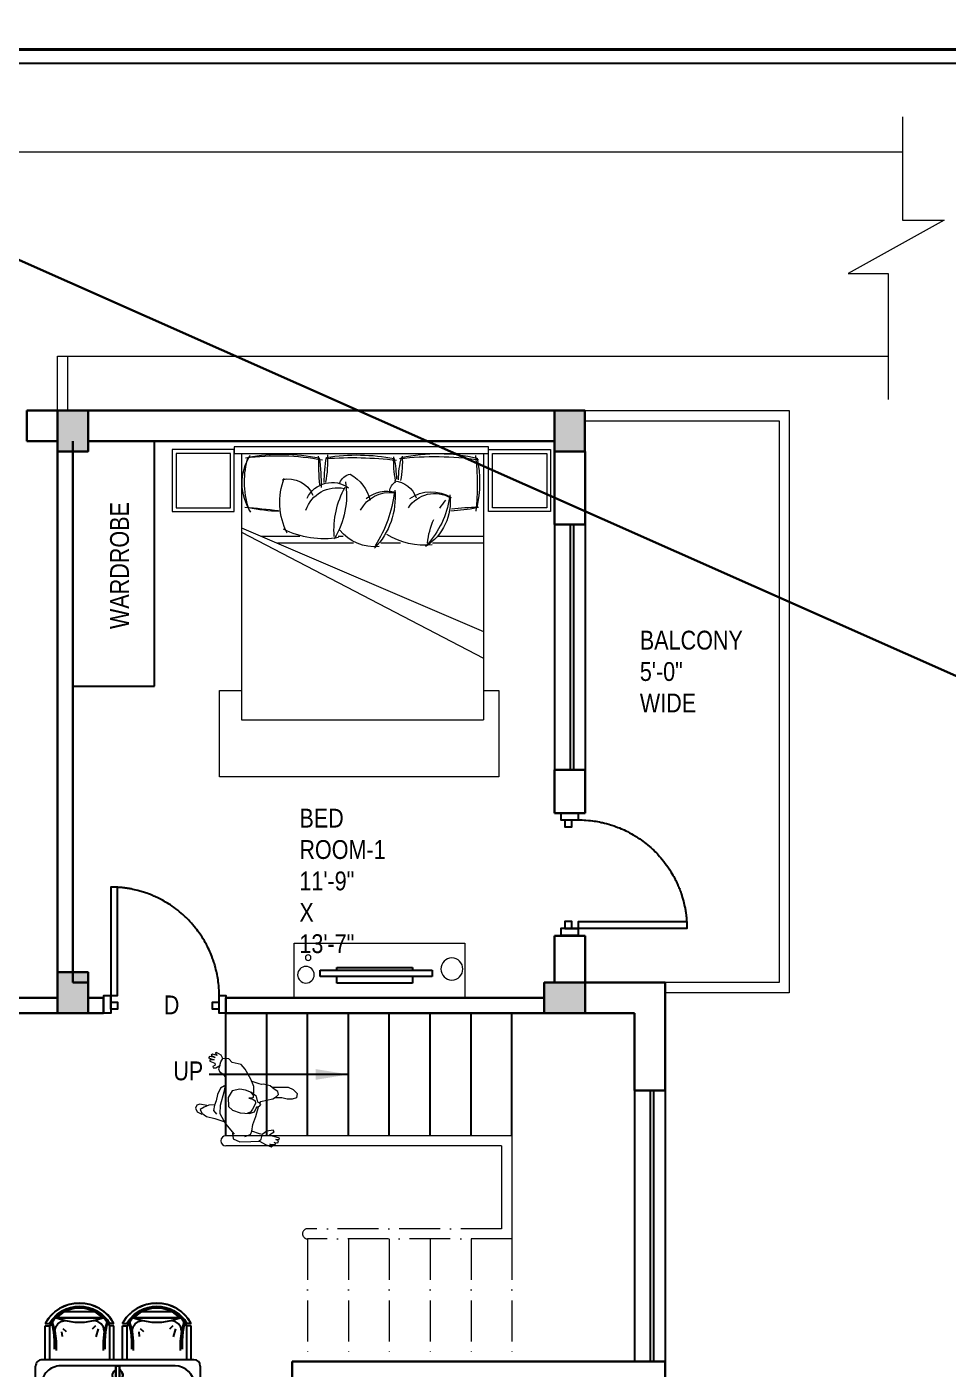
# Model space of a CAD drawing. Extents: x -454308 to 890911, y -14103 to 1343694.
# Drawn here: x 202189.7 to 202460.4, y 662425.6 to 662819.8 of the extents above; entities that cross this region are included whole.
import ezdxf

# ---------------------------------------------------------------- set-up
doc = ezdxf.new("R2010")
doc.units = 0
doc.header["$MEASUREMENT"] = 0
doc.linetypes.add('ACAD_ISO10W100', pattern=[18, 12, -3, 0, -3])
for name, color, linetype in [('A-Door', 144, 'Continuous'), ('cup', 126, 'Continuous'), ('ELE', 7, 'Continuous'), ('FURN', 250, 'Continuous'), ('PERSONA', 7, 'Continuous'), ('railing', 162, 'Continuous'), ('stair', 135, 'Continuous'), ('TITLE', 7, 'Continuous'), ('WIN', 4, 'Continuous')]:
    doc.layers.add(name, color=color, linetype=linetype)
for name, color, linetype, lineweight in [('A-FURN', 35, 'Continuous', 5), ('A-Wall', 7, 'Continuous', 30), ('AR-FUR', 11, 'Continuous', 9), ('col', 232, 'Continuous', 30), ('dim', 111, 'Continuous', 9), ('Hatch Gris Claro', 9, 'Continuous', 9), ('Muebles', 46, 'Continuous', 0), ('PERSONAS', 7, 'Continuous', 0), ('sill', 32, 'Continuous', 25), ('TXT', 42, 'Continuous', 25)]:
    doc.layers.add(name, color=color, linetype=linetype, lineweight=lineweight)
doc.styles.add('AA_03.50', font='ARIALN.TTF', dxfattribs={"height": 8})
doc.styles.get("Standard").update_dxf_attribs({"font": 'stylu.ttf', "height": 7})
doc.dimstyles.new('AA_03.50', dxfattribs={"dimtxt": 9, "dimasz": 3.25, "dimexe": 1.75, "dimexo": 3.375, "dimgap": 0.09, "dimtad": 0, "dimdec": 0, "dimzin": 3, "dimdsep": 46, "dimlunit": 4, "dimtxsty": 'AA_03.50', "dimblk": 'DOTSMALL', "dimcen": 0.09, "dimclre": 7, "dimadec": 0, "dimazin": 0, "dimtfac": 1, "dimtdec": 0, "dimtofl": 0, "dimtmove": 0, "dimatfit": 3, "dimfxl": 1, "dimtolj": 1, "dimtzin": 0, "dimlwd": -1, "dimarcsym": 0})

# ---------------------------------------------------------------- blocks, each defined once
blk = doc.blocks.new('DB')
at = {"layer": 'FURN'}
for p, q in [((-2228015, 2206412), (-2228064, 2206379)), ((-2227961, 2206435), (-2228015, 2206412)), ((-2227900, 2206446), (-2227961, 2206435)), ((-2227898, 2206419), (-2227954, 2206408)), ((-2227841, 2206446), (-2227900, 2206446)), ((-2227844, 2206419), (-2227898, 2206419)), ((-2227787, 2206408), (-2227844, 2206419)), ((-2227781, 2206435), (-2227841, 2206446)), ((-2227727, 2206412), (-2227781, 2206435)), ((-2227677, 2206379), (-2227727, 2206412)), ((-2227408, 2206412), (-2227458, 2206379)), ((-2227354, 2206435), (-2227408, 2206412)), ((-2227293, 2206446), (-2227354, 2206435)), ((-2227291, 2206419), (-2227347, 2206408)), ((-2227235, 2206446), (-2227293, 2206446)), ((-2227237, 2206419), (-2227291, 2206419)), ((-2227181, 2206408), (-2227237, 2206419)), ((-2227174, 2206435), (-2227235, 2206446)), ((-2227120, 2206412), (-2227174, 2206435)), ((-2227071, 2206379), (-2227120, 2206412)), ((-2228107, 2206336), (-2228141, 2206286)), ((-2228064, 2206379), (-2228107, 2206336)), ((-2228087, 2206318), (-2228107, 2206286)), ((-2228105, 2206268), (-2228069, 2206320)), ((-2228046, 2206358), (-2228087, 2206318)), ((-2228069, 2206320), (-2228021, 2206363)), ((-2227983, 2206309), (-2228055, 2206331)), ((-2228055, 2206331), (-2227686, 2206331)), ((-2228001, 2206388), (-2228046, 2206358)), ((-2228021, 2206363), (-2227963, 2206392)), ((-2228015, 2206302), (-2227983, 2206309)), ((-2227954, 2206408), (-2228001, 2206388)), ((-2227994, 2206376), (-2227747, 2206376)), ((-2227909, 2206298), (-2227983, 2206309)), ((-2227963, 2206392), (-2227902, 2206406)), ((-2227902, 2206406), (-2227839, 2206406)), ((-2227839, 2206406), (-2227778, 2206392)), ((-2227758, 2206309), (-2227832, 2206298)), ((-2227740, 2206388), (-2227787, 2206408)), ((-2227778, 2206392), (-2227720, 2206363)), ((-2227686, 2206331), (-2227758, 2206309)), ((-2227727, 2206302), (-2227758, 2206309)), ((-2227695, 2206358), (-2227740, 2206388)), ((-2227720, 2206363), (-2227673, 2206320)), ((-2227655, 2206318), (-2227695, 2206358)), ((-2227634, 2206336), (-2227677, 2206379)), ((-2227673, 2206320), (-2227637, 2206268)), ((-2227634, 2206286), (-2227655, 2206318)), ((-2227601, 2206286), (-2227634, 2206336)), ((-2227500, 2206336), (-2227534, 2206286)), ((-2227458, 2206379), (-2227500, 2206336)), ((-2227480, 2206318), (-2227500, 2206286)), ((-2227498, 2206268), (-2227462, 2206320)), ((-2227440, 2206358), (-2227480, 2206318)), ((-2227462, 2206320), (-2227415, 2206363)), ((-2227377, 2206309), (-2227449, 2206331)), ((-2227449, 2206331), (-2227080, 2206331)), ((-2227395, 2206388), (-2227440, 2206358)), ((-2227415, 2206363), (-2227356, 2206392)), ((-2227408, 2206302), (-2227377, 2206309)), ((-2227347, 2206408), (-2227395, 2206388)), ((-2227388, 2206376), (-2227140, 2206376)), ((-2227302, 2206298), (-2227377, 2206309)), ((-2227356, 2206392), (-2227296, 2206406)), ((-2227296, 2206406), (-2227233, 2206406)), ((-2227233, 2206406), (-2227172, 2206392)), ((-2227152, 2206309), (-2227226, 2206298)), ((-2227134, 2206388), (-2227181, 2206408)), ((-2227172, 2206392), (-2227113, 2206363)), ((-2227080, 2206331), (-2227152, 2206309)), ((-2227120, 2206302), (-2227152, 2206309)), ((-2227089, 2206358), (-2227134, 2206388)), ((-2227113, 2206363), (-2227066, 2206320)), ((-2227048, 2206318), (-2227089, 2206358)), ((-2227028, 2206336), (-2227071, 2206379)), ((-2227066, 2206320), (-2227030, 2206268)), ((-2227028, 2206286), (-2227048, 2206318)), ((-2226994, 2206286), (-2227028, 2206336)), ((-2228141, 2206286), (-2228107, 2206286)), ((-2228141, 2206002), (-2228141, 2206268)), ((-2228141, 2206268), (-2228105, 2206268)), ((-2228105, 2206268), (-2228105, 2206002)), ((-2228089, 2206289), (-2228075, 2206221)), ((-2228084, 2206298), (-2228064, 2206226)), ((-2228075, 2206221), (-2228069, 2206154)), ((-2228064, 2206226), (-2228060, 2206257)), ((-2228064, 2206226), (-2228055, 2206149)), ((-2228060, 2206257), (-2228042, 2206284)), ((-2228042, 2206284), (-2228015, 2206302)), ((-2228017, 2206244), (-2227999, 2206183)), ((-2227997, 2206268), (-2227970, 2206241)), ((-2227832, 2206298), (-2227909, 2206298)), ((-2227740, 2206248), (-2227765, 2206223)), ((-2227729, 2206221), (-2227733, 2206185)), ((-2227700, 2206284), (-2227727, 2206302)), ((-2227682, 2206257), (-2227700, 2206284)), ((-2227677, 2206226), (-2227686, 2206149)), ((-2227682, 2206257), (-2227675, 2206235)), ((-2227657, 2206298), (-2227677, 2206226)), ((-2227666, 2206221), (-2227673, 2206154)), ((-2227652, 2206289), (-2227666, 2206221)), ((-2227637, 2206002), (-2227637, 2206268)), ((-2227601, 2206268), (-2227637, 2206268)), ((-2227601, 2206286), (-2227634, 2206286)), ((-2227601, 2206002), (-2227601, 2206268)), ((-2227534, 2206286), (-2227500, 2206286)), ((-2227534, 2206002), (-2227534, 2206268)), ((-2227534, 2206268), (-2227498, 2206268)), ((-2227498, 2206268), (-2227498, 2206002)), ((-2227482, 2206289), (-2227469, 2206221)), ((-2227478, 2206298), (-2227458, 2206226)), ((-2227469, 2206221), (-2227462, 2206154)), ((-2227458, 2206226), (-2227453, 2206257)), ((-2227458, 2206226), (-2227449, 2206149)), ((-2227453, 2206257), (-2227435, 2206284)), ((-2227435, 2206284), (-2227408, 2206302)), ((-2227410, 2206244), (-2227392, 2206183)), ((-2227390, 2206268), (-2227363, 2206241)), ((-2227226, 2206298), (-2227302, 2206298)), ((-2227134, 2206248), (-2227158, 2206223)), ((-2227122, 2206221), (-2227127, 2206185)), ((-2227093, 2206284), (-2227120, 2206302)), ((-2227075, 2206257), (-2227093, 2206284)), ((-2227071, 2206226), (-2227080, 2206149)), ((-2227075, 2206257), (-2227068, 2206235)), ((-2227050, 2206298), (-2227071, 2206226)), ((-2227059, 2206221), (-2227066, 2206154)), ((-2227046, 2206289), (-2227059, 2206221)), ((-2227030, 2206002), (-2227030, 2206268)), ((-2226994, 2206268), (-2227030, 2206268)), ((-2226994, 2206286), (-2227028, 2206286)), ((-2226994, 2206002), (-2226994, 2206268)), ((-2228069, 2206154), (-2228069, 2206086)), ((-2228055, 2206149), (-2228055, 2206075)), ((-2227686, 2206149), (-2227686, 2206075)), ((-2227673, 2206154), (-2227673, 2206086)), ((-2227462, 2206154), (-2227462, 2206086)), ((-2227449, 2206149), (-2227449, 2206075)), ((-2227080, 2206149), (-2227080, 2206075)), ((-2227066, 2206154), (-2227066, 2206086)), ((-2228141, 2205006), (-2228141, 2204739)), ((-2228105, 2204739), (-2228105, 2205006)), ((-2227637, 2205006), (-2227637, 2204739)), ((-2227601, 2205006), (-2227601, 2204739)), ((-2227534, 2205006), (-2227534, 2204739)), ((-2227498, 2204739), (-2227498, 2205006)), ((-2227030, 2205006), (-2227030, 2204739)), ((-2226994, 2205006), (-2226994, 2204739)), ((-2228075, 2204787), (-2228069, 2204854)), ((-2228069, 2204854), (-2228069, 2204922)), ((-2228064, 2204782), (-2228055, 2204859)), ((-2228055, 2204859), (-2228055, 2204933)), ((-2227686, 2204859), (-2227686, 2204933)), ((-2227677, 2204782), (-2227686, 2204859)), ((-2227673, 2204854), (-2227673, 2204922)), ((-2227666, 2204787), (-2227673, 2204854)), ((-2227469, 2204787), (-2227462, 2204854)), ((-2227462, 2204854), (-2227462, 2204922)), ((-2227458, 2204782), (-2227449, 2204859)), ((-2227449, 2204859), (-2227449, 2204933)), ((-2227080, 2204859), (-2227080, 2204933)), ((-2227071, 2204782), (-2227080, 2204859)), ((-2227066, 2204854), (-2227066, 2204922)), ((-2227059, 2204787), (-2227066, 2204854)), ((-2228141, 2204739), (-2228105, 2204739)), ((-2228105, 2204739), (-2228069, 2204688)), ((-2228089, 2204719), (-2228075, 2204787)), ((-2228084, 2204710), (-2228064, 2204782)), ((-2228064, 2204782), (-2228060, 2204751)), ((-2228060, 2204751), (-2228042, 2204724)), ((-2228042, 2204724), (-2228015, 2204706)), ((-2228017, 2204764), (-2227999, 2204825)), ((-2227997, 2204739), (-2227970, 2204766)), ((-2227740, 2204760), (-2227765, 2204784)), ((-2227729, 2204787), (-2227733, 2204823)), ((-2227700, 2204724), (-2227727, 2204706)), ((-2227682, 2204751), (-2227700, 2204724)), ((-2227682, 2204751), (-2227675, 2204773)), ((-2227657, 2204710), (-2227677, 2204782)), ((-2227673, 2204688), (-2227637, 2204739)), ((-2227652, 2204719), (-2227666, 2204787)), ((-2227601, 2204739), (-2227637, 2204739)), ((-2227534, 2204739), (-2227498, 2204739)), ((-2227498, 2204739), (-2227462, 2204688)), ((-2227482, 2204719), (-2227469, 2204787)), ((-2227478, 2204710), (-2227458, 2204782)), ((-2227458, 2204782), (-2227453, 2204751)), ((-2227453, 2204751), (-2227435, 2204724)), ((-2227435, 2204724), (-2227408, 2204706)), ((-2227410, 2204764), (-2227392, 2204825)), ((-2227390, 2204739), (-2227363, 2204766)), ((-2227134, 2204760), (-2227158, 2204784)), ((-2227122, 2204787), (-2227127, 2204823)), ((-2227093, 2204724), (-2227120, 2204706)), ((-2227075, 2204751), (-2227093, 2204724)), ((-2227075, 2204751), (-2227068, 2204773)), ((-2227050, 2204710), (-2227071, 2204782)), ((-2227066, 2204688), (-2227030, 2204739)), ((-2227046, 2204719), (-2227059, 2204787)), ((-2226994, 2204739), (-2227030, 2204739)), ((-2228107, 2204672), (-2228141, 2204721)), ((-2228141, 2204721), (-2228107, 2204721)), ((-2228087, 2204690), (-2228107, 2204721)), ((-2228064, 2204629), (-2228107, 2204672)), ((-2228046, 2204649), (-2228087, 2204690)), ((-2228069, 2204688), (-2228021, 2204645)), ((-2228015, 2204595), (-2228064, 2204629)), ((-2227983, 2204699), (-2228055, 2204676)), ((-2228055, 2204676), (-2227686, 2204676)), ((-2228001, 2204620), (-2228046, 2204649)), ((-2228021, 2204645), (-2227963, 2204616)), ((-2228015, 2204706), (-2227983, 2204699)), ((-2227954, 2204600), (-2228001, 2204620)), ((-2227994, 2204631), (-2227747, 2204631)), ((-2227909, 2204710), (-2227983, 2204699)), ((-2227832, 2204710), (-2227909, 2204710)), ((-2227758, 2204699), (-2227832, 2204710)), ((-2227740, 2204620), (-2227787, 2204600)), ((-2227778, 2204616), (-2227720, 2204645)), ((-2227727, 2204706), (-2227758, 2204699)), ((-2227686, 2204676), (-2227758, 2204699)), ((-2227695, 2204649), (-2227740, 2204620)), ((-2227677, 2204629), (-2227727, 2204595)), ((-2227720, 2204645), (-2227673, 2204688)), ((-2227655, 2204690), (-2227695, 2204649)), ((-2227634, 2204672), (-2227677, 2204629)), ((-2227634, 2204721), (-2227655, 2204690)), ((-2227601, 2204721), (-2227634, 2204672)), ((-2227601, 2204721), (-2227634, 2204721)), ((-2227500, 2204672), (-2227534, 2204721)), ((-2227534, 2204721), (-2227500, 2204721)), ((-2227480, 2204690), (-2227500, 2204721)), ((-2227458, 2204629), (-2227500, 2204672)), ((-2227440, 2204649), (-2227480, 2204690)), ((-2227462, 2204688), (-2227415, 2204645)), ((-2227408, 2204595), (-2227458, 2204629)), ((-2227377, 2204699), (-2227449, 2204676)), ((-2227449, 2204676), (-2227080, 2204676)), ((-2227395, 2204620), (-2227440, 2204649)), ((-2227415, 2204645), (-2227356, 2204616)), ((-2227408, 2204706), (-2227377, 2204699)), ((-2227347, 2204600), (-2227395, 2204620)), ((-2227388, 2204631), (-2227140, 2204631)), ((-2227302, 2204710), (-2227377, 2204699)), ((-2227226, 2204710), (-2227302, 2204710)), ((-2227152, 2204699), (-2227226, 2204710)), ((-2227134, 2204620), (-2227181, 2204600)), ((-2227172, 2204616), (-2227113, 2204645)), ((-2227120, 2204706), (-2227152, 2204699)), ((-2227080, 2204676), (-2227152, 2204699)), ((-2227089, 2204649), (-2227134, 2204620)), ((-2227071, 2204629), (-2227120, 2204595)), ((-2227113, 2204645), (-2227066, 2204688)), ((-2227048, 2204690), (-2227089, 2204649)), ((-2227028, 2204672), (-2227071, 2204629)), ((-2227028, 2204721), (-2227048, 2204690)), ((-2226994, 2204721), (-2227028, 2204672)), ((-2226994, 2204721), (-2227028, 2204721)), ((-2227961, 2204573), (-2228015, 2204595)), ((-2227963, 2204616), (-2227902, 2204602)), ((-2227900, 2204562), (-2227961, 2204573)), ((-2227898, 2204589), (-2227954, 2204600)), ((-2227902, 2204602), (-2227839, 2204602)), ((-2227841, 2204562), (-2227900, 2204562)), ((-2227844, 2204589), (-2227898, 2204589)), ((-2227787, 2204600), (-2227844, 2204589)), ((-2227781, 2204573), (-2227841, 2204562)), ((-2227839, 2204602), (-2227778, 2204616)), ((-2227727, 2204595), (-2227781, 2204573)), ((-2227354, 2204573), (-2227408, 2204595)), ((-2227356, 2204616), (-2227296, 2204602)), ((-2227293, 2204562), (-2227354, 2204573)), ((-2227291, 2204589), (-2227347, 2204600)), ((-2227296, 2204602), (-2227233, 2204602)), ((-2227235, 2204562), (-2227293, 2204562)), ((-2227237, 2204589), (-2227291, 2204589)), ((-2227181, 2204600), (-2227237, 2204589)), ((-2227174, 2204573), (-2227235, 2204562)), ((-2227233, 2204602), (-2227172, 2204616)), ((-2227120, 2204595), (-2227174, 2204573))]:
    blk.add_line(p, q, dxfattribs=at)
at = {"layer": 'FURN', "ltscale": 0.005}
for p, q in [((-2228162, 2206002), (-2226969, 2206002)), ((-2228014, 2205954), (-2227115, 2205954)), ((-2227578, 2205523), (-2227578, 2205954)), ((-2227578, 2205523), (-2227578, 2205954)), ((-2227578, 2205954), (-2227578, 2205523)), ((-2227115, 2205954), (-2227564, 2205954)), ((-2227549, 2205523), (-2227549, 2205954)), ((-2227549, 2205523), (-2227549, 2205954)), ((-2226919, 2205952), (-2226919, 2205056)), ((-2228164, 2205804), (-2228164, 2205204)), ((-2227658, 2205611), (-2227578, 2205806)), ((-2227468, 2205611), (-2227549, 2205807)), ((-2226965, 2205204), (-2226965, 2205804)), ((-2227897, 2205519), (-2227658, 2205611)), ((-2227658, 2205611), (-2227580, 2205521)), ((-2227580, 2205521), (-2227658, 2205611)), ((-2227468, 2205611), (-2227546, 2205521)), ((-2227546, 2205521), (-2227468, 2205611)), ((-2227468, 2205611), (-2227230, 2205519)), ((-2227582, 2205519), (-2228164, 2205519)), ((-2228164, 2205519), (-2227582, 2205519)), ((-2227582, 2205489), (-2228164, 2205489)), ((-2227582, 2205489), (-2228164, 2205489)), ((-2227658, 2205397), (-2227898, 2205489)), ((-2227658, 2205397), (-2227580, 2205487)), ((-2227580, 2205487), (-2227658, 2205397)), ((-2227578, 2205485), (-2227578, 2205054)), ((-2227578, 2205054), (-2227578, 2205485)), ((-2227578, 2205485), (-2227578, 2205054)), ((-2227549, 2205485), (-2227549, 2205054)), ((-2227549, 2205485), (-2227549, 2205054)), ((-2227549, 2205054), (-2227549, 2205485)), ((-2227468, 2205397), (-2227546, 2205487)), ((-2227468, 2205397), (-2227546, 2205487)), ((-2227545, 2205519), (-2226965, 2205519)), ((-2227545, 2205519), (-2226965, 2205519)), ((-2227545, 2205489), (-2226965, 2205489)), ((-2227545, 2205489), (-2226965, 2205489)), ((-2227468, 2205397), (-2227230, 2205489)), ((-2227658, 2205397), (-2227578, 2205201)), ((-2227468, 2205397), (-2227549, 2205201)), ((-2228014, 2205054), (-2227115, 2205054)), ((-2227549, 2205054), (-2227578, 2205054)), ((-2228162, 2205006), (-2226969, 2205006))]:
    blk.add_line(p, q, dxfattribs=at)
at = {"layer": 'FURN', "lineweight": 25}
blk.add_line((-2228212, 2205056), (-2228212, 2205952), dxfattribs=at)
at = {"layer": 'FURN'}
for points in [[(-2227747, 2206376), (-2227686, 2206331), (-2228055, 2206331), (-2227994, 2206376)], [(-2227140, 2206376), (-2227080, 2206331), (-2227449, 2206331), (-2227388, 2206376)], [(-2227747, 2204631), (-2227686, 2204676), (-2228055, 2204676), (-2227994, 2204631)], [(-2227140, 2204631), (-2227080, 2204676), (-2227449, 2204676), (-2227388, 2204631)]]:
    blk.add_lwpolyline(points, close=True, dxfattribs=at)
at = {"layer": 'FURN', "ltscale": 0.005}
for points in [[(-2227578, 2205807), (-2227583, 2205818), (-2227587, 2205828), (-2227590, 2205835), (-2227593, 2205842), (-2227595, 2205847), (-2227597, 2205852), (-2227599, 2205856), (-2227600, 2205860), (-2227601, 2205863), (-2227602, 2205867), (-2227602, 2205870), (-2227603, 2205874), (-2227603, 2205877), (-2227603, 2205880), (-2227603, 2205884), (-2227603, 2205887), (-2227602, 2205890), (-2227601, 2205893), (-2227600, 2205897), (-2227598, 2205901), (-2227595, 2205906), (-2227590, 2205912), (-2227585, 2205919), (-2227578, 2205926)], [(-2227578, 2205926), (-2227583, 2205921), (-2227585, 2205919), (-2227589, 2205914), (-2227593, 2205909), (-2227596, 2205904), (-2227599, 2205899), (-2227601, 2205895), (-2227603, 2205889), (-2227603, 2205887), (-2227603, 2205884), (-2227603, 2205880), (-2227603, 2205877), (-2227602, 2205870), (-2227602, 2205867), (-2227601, 2205865), (-2227600, 2205860), (-2227599, 2205856), (-2227593, 2205842), (-2227590, 2205835), (-2227578, 2205807)], [(-2227549, 2205807), (-2227544, 2205818), (-2227540, 2205828), (-2227536, 2205835), (-2227534, 2205842), (-2227532, 2205847), (-2227530, 2205852), (-2227528, 2205856), (-2227527, 2205860), (-2227526, 2205863), (-2227525, 2205867), (-2227524, 2205870), (-2227524, 2205874), (-2227524, 2205877), (-2227524, 2205880), (-2227524, 2205884), (-2227524, 2205887), (-2227524, 2205890), (-2227525, 2205893), (-2227527, 2205897), (-2227529, 2205901), (-2227532, 2205906), (-2227536, 2205912), (-2227542, 2205919), (-2227549, 2205926)], [(-2227549, 2205807), (-2227529, 2205854), (-2227525, 2205869), (-2227524, 2205872), (-2227524, 2205884), (-2227524, 2205887), (-2227524, 2205890), (-2227525, 2205892), (-2227527, 2205897), (-2227530, 2205903), (-2227532, 2205906), (-2227534, 2205909), (-2227539, 2205915), (-2227543, 2205920), (-2227549, 2205926)], [(-2227578, 2205806), (-2227658, 2205611), (-2227897, 2205519), (-2227911, 2205521), (-2227916, 2205522), (-2227920, 2205523), (-2227926, 2205524), (-2227929, 2205524), (-2227935, 2205526), (-2227939, 2205526), (-2227942, 2205527), (-2227951, 2205529), (-2227953, 2205529), (-2227958, 2205530), (-2227962, 2205531), (-2227970, 2205532), (-2227972, 2205532), (-2227975, 2205532), (-2227984, 2205532), (-2227988, 2205532), (-2227995, 2205531), (-2228001, 2205530), (-2228008, 2205528), (-2228012, 2205527), (-2228022, 2205522), (-2228026, 2205520), (-2228028, 2205519)], [(-2227897, 2205519), (-2227658, 2205611), (-2227578, 2205807)], [(-2227230, 2205519), (-2227468, 2205611), (-2227549, 2205807)], [(-2228028, 2205489), (-2228164, 2205489), (-2228164, 2205519), (-2228028, 2205519)], [(-2227578, 2205201), (-2227658, 2205397), (-2227897, 2205489), (-2227911, 2205487), (-2227916, 2205486), (-2227920, 2205485), (-2227926, 2205484), (-2227929, 2205484), (-2227935, 2205482), (-2227939, 2205481), (-2227942, 2205481), (-2227951, 2205479), (-2227953, 2205478), (-2227958, 2205478), (-2227962, 2205477), (-2227970, 2205476), (-2227972, 2205476), (-2227975, 2205476), (-2227984, 2205476), (-2227988, 2205476), (-2227995, 2205477), (-2228001, 2205478), (-2228008, 2205480), (-2228012, 2205481), (-2228022, 2205486), (-2228026, 2205487), (-2228028, 2205489)], [(-2227897, 2205489), (-2227658, 2205397), (-2227578, 2205201)], [(-2227230, 2205489), (-2227468, 2205397), (-2227549, 2205201)], [(-2227549, 2205054), (-2227549, 2205485)], [(-2227230, 2205519), (-2227216, 2205521), (-2227205, 2205523), (-2227196, 2205525), (-2227188, 2205526), (-2227182, 2205528), (-2227176, 2205529), (-2227171, 2205530), (-2227166, 2205531), (-2227162, 2205531), (-2227157, 2205532), (-2227152, 2205532), (-2227146, 2205532), (-2227140, 2205532), (-2227134, 2205532), (-2227126, 2205531), (-2227118, 2205531), (-2227110, 2205530), (-2227100, 2205529), (-2227091, 2205528), (-2227082, 2205527), (-2227073, 2205525), (-2227065, 2205523), (-2227058, 2205521), (-2227053, 2205519)], [(-2227055, 2205520), (-2227071, 2205527), (-2227124, 2205530), (-2227138, 2205532), (-2227148, 2205532), (-2227159, 2205532), (-2227169, 2205530), (-2227176, 2205529), (-2227192, 2205526), (-2227211, 2205522), (-2227230, 2205519)], [(-2227230, 2205489), (-2227216, 2205487), (-2227205, 2205485), (-2227196, 2205483), (-2227188, 2205481), (-2227182, 2205480), (-2227176, 2205479), (-2227171, 2205478), (-2227166, 2205477), (-2227162, 2205477), (-2227157, 2205476), (-2227152, 2205476), (-2227146, 2205476), (-2227140, 2205476), (-2227134, 2205476), (-2227126, 2205476), (-2227118, 2205477), (-2227110, 2205478), (-2227100, 2205479), (-2227091, 2205480), (-2227082, 2205481), (-2227073, 2205483), (-2227065, 2205485), (-2227058, 2205487), (-2227053, 2205489)], [(-2227230, 2205489), (-2227205, 2205485), (-2227188, 2205481), (-2227176, 2205479), (-2227166, 2205477), (-2227155, 2205476), (-2227143, 2205476), (-2227073, 2205480), (-2227073, 2205480), (-2227063, 2205484), (-2227059, 2205486), (-2227053, 2205489)], [(-2227578, 2205201), (-2227583, 2205190), (-2227587, 2205180), (-2227590, 2205172), (-2227593, 2205166), (-2227595, 2205160), (-2227597, 2205156), (-2227599, 2205152), (-2227600, 2205148), (-2227601, 2205145), (-2227602, 2205141), (-2227602, 2205138), (-2227603, 2205134), (-2227603, 2205131), (-2227603, 2205127), (-2227603, 2205124), (-2227603, 2205121), (-2227602, 2205118), (-2227601, 2205114), (-2227600, 2205111), (-2227598, 2205107), (-2227595, 2205102), (-2227590, 2205096), (-2227585, 2205089), (-2227578, 2205081)], [(-2227578, 2205201), (-2227592, 2205169), (-2227593, 2205166), (-2227595, 2205160), (-2227597, 2205156), (-2227599, 2205152), (-2227601, 2205143), (-2227602, 2205138), (-2227603, 2205132), (-2227603, 2205127), (-2227603, 2205123), (-2227602, 2205116), (-2227600, 2205111), (-2227598, 2205107), (-2227595, 2205102), (-2227588, 2205093), (-2227582, 2205085), (-2227578, 2205081)], [(-2227578, 2205081), (-2227583, 2205087), (-2227585, 2205089), (-2227589, 2205094), (-2227593, 2205099), (-2227596, 2205104), (-2227599, 2205109), (-2227601, 2205113), (-2227603, 2205119), (-2227603, 2205121), (-2227603, 2205124), (-2227603, 2205127), (-2227603, 2205131), (-2227602, 2205138), (-2227602, 2205141), (-2227601, 2205143), (-2227600, 2205148), (-2227599, 2205152), (-2227593, 2205166), (-2227590, 2205172), (-2227578, 2205201)], [(-2227549, 2205201), (-2227544, 2205190), (-2227540, 2205180), (-2227536, 2205172), (-2227534, 2205166), (-2227532, 2205160), (-2227530, 2205156), (-2227528, 2205152), (-2227527, 2205148), (-2227526, 2205145), (-2227525, 2205141), (-2227524, 2205138), (-2227524, 2205134), (-2227524, 2205131), (-2227524, 2205127), (-2227524, 2205124), (-2227524, 2205121), (-2227524, 2205118), (-2227525, 2205114), (-2227527, 2205111), (-2227529, 2205107), (-2227532, 2205102), (-2227536, 2205096), (-2227542, 2205089), (-2227549, 2205081)], [(-2227549, 2205201), (-2227528, 2205152), (-2227525, 2205139), (-2227525, 2205139), (-2227524, 2205136), (-2227524, 2205132), (-2227524, 2205129), (-2227524, 2205124), (-2227524, 2205118), (-2227525, 2205116), (-2227528, 2205109), (-2227531, 2205104), (-2227534, 2205099), (-2227539, 2205093), (-2227542, 2205089), (-2227549, 2205081)], [(-2227549, 2205201), (-2227529, 2205154), (-2227525, 2205139), (-2227524, 2205136), (-2227524, 2205124), (-2227524, 2205121), (-2227524, 2205118), (-2227525, 2205116), (-2227527, 2205111), (-2227530, 2205104), (-2227532, 2205102), (-2227534, 2205099), (-2227539, 2205093), (-2227543, 2205088), (-2227549, 2205081)]]:
    blk.add_lwpolyline(points, dxfattribs=at)
at = {"layer": 'FURN'}
for centre, radius, start, end in [((-2227871, 2206139), 308, 28.713, 151.287), ((-2227871, 2206143), 277, 31.3363, 148.6637), ((-2227264, 2206139), 308, 28.713, 151.287), ((-2227264, 2206143), 277, 31.3363, 148.6637), ((-2227871, 2204869), 308, 208.713, 331.287), ((-2227871, 2204865), 277, 211.3363, 328.6637), ((-2227264, 2204869), 308, 208.713, 331.287), ((-2227264, 2204865), 277, 211.3363, 328.6637)]:
    blk.add_arc(centre, radius, start, end, dxfattribs=at)
at = {"layer": 'FURN', "lineweight": 25}
for centre, start, end in [((-2228162, 2205952), 90, 180), ((-2228162, 2205056), 180, 270)]:
    blk.add_arc(centre, 50, start, end, dxfattribs=at)
at = {"layer": 'FURN', "ltscale": 0.005}
for centre, radius, start, end in [((-2226969, 2205952), 50, 0, 90), ((-2228014, 2205804), 150, 90, 180), ((-2227115, 2205804), 150, 0, 90), ((-2228014, 2205204), 150, 180, 270), ((-2227115, 2205204), 150, 270, 0), ((-2226969, 2205056), 50, 270, 0)]:
    blk.add_arc(centre, radius, start, end, dxfattribs=at)
blk = doc.blocks.new('colummn')
at = {"layer": 'Hatch Gris Claro'}
blk.add_hatch(color=256, dxfattribs=at).paths.add_polyline_path([(154558.64, 675547.17), (154567.64, 675547.17), (154567.64, 675559.17), (154558.64, 675559.17)])
at = {"layer": 'col'}
blk.add_lwpolyline([(154558.64, 675547.17), (154567.64, 675547.17), (154567.64, 675559.17), (154558.64, 675559.17), (154558.64, 675547.17)], dxfattribs=at)
blk = doc.blocks.new('cdsaf')
at = {"color": 5}
for p, q in [((1185429.42, 734143.15, 20311.96), (1185429.42, 734106.36, 20311.96)), ((1185431.44, 734143.15, 20311.96), (1185429.42, 734143.15, 20311.96)), ((1185431.44, 734106.36, 20311.96), (1185431.44, 734143.15, 20311.96)), ((1185427.16, 734136.71, 20311.96), (1185427.16, 734111.82, 20311.96)), ((1185429.42, 734136.71, 20311.96), (1185427.16, 734136.71, 20311.96)), ((1185432.29, 734136.71, 20311.96), (1185431.44, 734136.71, 20311.96)), ((1185432.29, 734111.82, 20311.96), (1185432.29, 734136.71, 20311.96)), ((1185427.16, 734111.82, 20311.96), (1185429.42, 734111.82, 20311.96)), ((1185431.44, 734111.82, 20311.96), (1185432.29, 734111.82, 20311.96)), ((1185429.42, 734106.36, 20311.96), (1185431.44, 734106.36, 20311.96))]:
    blk.add_line(p, q, dxfattribs=at)
blk = doc.blocks.new('WEWEEQ')
at = {"layer": 'Muebles'}
blk.add_lwpolyline([(1107845.51, 737873.28), (1107829.48, 737873.28), (1107829.48, 737823.12), (1107845.51, 737823.12)], close=True, dxfattribs=at)
for centre, radius in [((1107838.73, 737869.84), 2.43), ((1107833.71, 737869.19), 0.81), ((1107837.04, 737826.97), 3.24)]:
    blk.add_circle(centre, radius, dxfattribs=at)
at = {"color": 6, "linetype": 'ByBlock', "lineweight": 5, "xscale": 0.8945132207591084, "yscale": 0.8945132207591084, "zscale": 0.8945132207591084, "rotation": 180}
blk.add_blockref('cdsaf', (2168221.49, 1394533.53, 55552.59), dxfattribs=at)
blk = doc.blocks.new('H-1')
at = {"layer": 'PERSONAS'}
for p, q in [((-0.624, 0.1393), (-0.6288, 0.1295)), ((-0.6288, 0.1295), (-0.5899, 0.1231)), ((-0.5851, 0.1409), (-0.624, 0.1393)), ((-0.5899, 0.1231), (-0.6175, 0.1198)), ((-0.6175, 0.1198), (-0.6175, 0.1101)), ((-0.6175, 0.1101), (-0.5802, 0.102)), ((-0.6078, 0.1587), (-0.6143, 0.1506)), ((-0.6143, 0.1506), (-0.5851, 0.1409)), ((-0.5737, 0.1555), (-0.6078, 0.1587)), ((-0.5835, 0.1749), (-0.5899, 0.1684)), ((-0.5899, 0.1684), (-0.5737, 0.1555)), ((-0.577, 0.0907), (-0.5899, 0.0793)), ((-0.5478, 0.1636), (-0.5835, 0.1749)), ((-0.5802, 0.102), (-0.577, 0.0907)), ((-0.5689, 0.0729), (-0.5462, 0.0923)), ((-0.5462, 0.0923), (-0.551, 0.0696)), ((-0.5332, 0.1441), (-0.5478, 0.1636)), ((-0.5446, 0.0923), (-0.5429, 0.1182)), ((-0.5429, 0.1182), (-0.5332, 0.1425)), ((-0.4927, 0.1474), (-0.5332, 0.1441)), ((-0.4668, 0.1279), (-0.4927, 0.1474)), ((-0.4052, 0.1247), (-0.4668, 0.1279)), ((-0.3728, 0.0988), (-0.4052, 0.1247)), ((-0.3241, 0.0389), (-0.3728, 0.0988)), ((-0.5899, 0.0793), (-0.5867, 0.0696)), ((-0.5867, 0.0696), (-0.5689, 0.0729)), ((-0.551, 0.0696), (-0.5397, 0.0534)), ((-0.5397, 0.0534), (-0.5138, 0.0389)), ((-0.5138, 0.0389), (-0.4943, 0.0211)), ((-0.4943, 0.0211), (-0.4862, -0.0211)), ((-0.295, -0.0049), (-0.3241, 0.0389)), ((-0.2626, 0.0194), (-0.3128, 0.0259)), ((-0.248, 0.0178), (-0.2626, 0.0194)), ((-0.2334, 0.0227), (-0.248, 0.0178)), ((-0.188, 0.0194), (-0.2334, 0.0227)), ((-0.1572, 0.0016), (-0.188, 0.0194)), ((-0.1718, 0.013), (-0.0681, 0.0308)), ((-0.1297, -0.0097), (-0.1572, 0.0016)), ((-0.0681, 0.0308), (-0.0308, 0.0227)), ((-0.0308, 0.0227), (0, 0)), ((0, 0), (0, -0.0291)), ((-0.5138, -0.0567), (-0.5267, -0.1004)), ((-0.4895, -0.0356), (-0.5138, -0.0567)), ((-0.4862, -0.0777), (-0.4943, -0.1717)), ((-0.4862, -0.0211), (-0.4862, -0.0777)), ((-0.4339, -0.0606), (-0.4512, -0.1086)), ((-0.3857, -0.0389), (-0.4339, -0.0606)), ((-0.3468, -0.0389), (-0.3857, -0.0389)), ((-0.3047, -0.047), (-0.3468, -0.0389)), ((-0.295, -0.0858), (-0.3138, -0.0874)), ((-0.3138, -0.0874), (-0.2869, -0.0907)), ((-0.3088, -0.0485), (-0.2885, -0.0632)), ((-0.2664, -0.0675), (-0.3047, -0.047)), ((-0.2869, -0.0486), (-0.295, -0.0049)), ((-0.2869, -0.0777), (-0.295, -0.0858)), ((-0.2885, -0.0632), (-0.2869, -0.0777)), ((-0.2512, -0.1032), (-0.2664, -0.0675)), ((-0.2318, -0.0972), (-0.1961, -0.081)), ((-0.1961, -0.081), (-0.1556, -0.0632)), ((-0.1556, -0.0632), (-0.1345, -0.0437)), ((-0.0956, -0.047), (-0.1378, -0.0534)), ((-0.1345, -0.0437), (-0.1216, -0.0291)), ((-0.1216, -0.0291), (-0.1297, -0.0097)), ((-0.06, -0.0486), (-0.0956, -0.047)), ((-0.0276, -0.0437), (-0.06, -0.0486)), ((0, -0.0291), (-0.0276, -0.0437)), ((-0.5332, -0.1733), (-0.5705, -0.183)), ((-0.5284, -0.1441), (-0.5332, -0.1765)), ((-0.5332, -0.1765), (-0.5332, -0.2121)), ((-0.5267, -0.1004), (-0.5284, -0.1441)), ((-0.4943, -0.1717), (-0.4878, -0.2235)), ((-0.4512, -0.1086), (-0.4397, -0.1673)), ((-0.4397, -0.1673), (-0.4089, -0.1883)), ((-0.2869, -0.1797), (-0.3047, -0.1895)), ((-0.2917, -0.1895), (-0.2604, -0.1727)), ((-0.2869, -0.0907), (-0.269, -0.0988)), ((-0.2771, -0.1571), (-0.2869, -0.1797)), ((-0.269, -0.1312), (-0.2771, -0.1571)), ((-0.269, -0.0988), (-0.2642, -0.1134)), ((-0.2642, -0.1134), (-0.269, -0.1312)), ((-0.2604, -0.1727), (-0.254, -0.1452)), ((-0.254, -0.1452), (-0.2502, -0.135)), ((-0.2361, -0.108), (-0.2512, -0.1032)), ((-0.2502, -0.135), (-0.2339, -0.1274)), ((-0.2464, -0.2008), (-0.2406, -0.1351)), ((-0.2279, -0.1166), (-0.2361, -0.108)), ((-0.2339, -0.1274), (-0.2279, -0.1166)), ((-0.2335, -0.1035), (-0.2318, -0.0972)), ((-0.6499, -0.1959), (-0.6548, -0.2186)), ((-0.6548, -0.2186), (-0.6402, -0.2397)), ((-0.6305, -0.1862), (-0.6499, -0.1959)), ((-0.6402, -0.2397), (-0.6062, -0.2494)), ((-0.5835, -0.1878), (-0.6305, -0.1862)), ((-0.5997, -0.2008), (-0.6224, -0.2202)), ((-0.6224, -0.2202), (-0.6078, -0.2445)), ((-0.6078, -0.2445), (-0.5721, -0.2591)), ((-0.5705, -0.183), (-0.5997, -0.2008)), ((-0.5721, -0.2591), (-0.5154, -0.2623)), ((-0.5332, -0.2121), (-0.5089, -0.2316)), ((-0.5154, -0.2623), (-0.4522, -0.2721)), ((-0.4878, -0.2235), (-0.4392, -0.285)), ((-0.4089, -0.1883), (-0.3533, -0.1959)), ((-0.3533, -0.1959), (-0.2917, -0.1895)), ((-0.2561, -0.2575), (-0.2464, -0.2008)), ((-0.2561, -0.3028), (-0.2561, -0.2575)), ((-0.1151, -0.2704), (-0.1556, -0.285)), ((-0.107, -0.2818), (-0.1151, -0.2704)), ((-0.4392, -0.285), (-0.3679, -0.3433)), ((-0.3809, -0.3401), (-0.3695, -0.3757)), ((-0.3679, -0.3433), (-0.3809, -0.3401)), ((-0.2626, -0.3287), (-0.2966, -0.3498)), ((-0.2561, -0.3012), (-0.2626, -0.3287)), ((-0.201, -0.3109), (-0.2561, -0.3028)), ((-0.2496, -0.3724), (-0.1929, -0.3595)), ((-0.1831, -0.3125), (-0.201, -0.3109)), ((-0.1977, -0.3611), (-0.1848, -0.3449)), ((-0.1929, -0.3595), (-0.1491, -0.3757)), ((-0.1848, -0.3449), (-0.1831, -0.3174)), ((-0.1556, -0.285), (-0.1831, -0.3125)), ((-0.1361, -0.3077), (-0.1264, -0.298)), ((-0.0648, -0.3158), (-0.1361, -0.3077)), ((-0.1264, -0.298), (-0.107, -0.2818)), ((-0.094, -0.3514), (-0.0697, -0.3482)), ((-0.0827, -0.353), (-0.094, -0.3514)), ((-0.0875, -0.3303), (-0.0648, -0.3255)), ((-0.0665, -0.3352), (-0.0875, -0.3303)), ((-0.0859, -0.3644), (-0.0827, -0.353)), ((-0.0697, -0.3482), (-0.0665, -0.3352)), ((-0.0648, -0.3255), (-0.0648, -0.3158)), ((-0.3695, -0.3757), (-0.3225, -0.3886)), ((-0.3225, -0.3886), (-0.2496, -0.3724)), ((-0.1491, -0.3757), (-0.1086, -0.3838)), ((-0.1199, -0.3676), (-0.0859, -0.3644)), ((-0.0989, -0.3724), (-0.1199, -0.3676)), ((-0.1086, -0.3838), (-0.0989, -0.3724))]:
    blk.add_line(p, q, dxfattribs=at)
blk = doc.blocks.new('bed 111111')
at = {"layer": 'AR-FUR'}
for p, q in [((-0.8649, 1.3945), (-0.8649, -0.4997)), ((-0.8172, 1.3945), (-0.8649, 1.3945)), ((-0.8172, -0.4997), (-0.8172, 1.3945)), ((-0.2634, -0.4435), (0.5086, 1.3565)), ((-0.151, 0.5919), (-0.151, 0.7393)), ((-0.2018, 0.2738), (-0.2018, 0.3108)), ((-0.8649, -0.4997), (-0.8172, -0.4997))]:
    blk.add_line(p, q, dxfattribs=at)
at = {"layer": 'AR-FUR', "color": 251}
for p, q in [((-0.8172, 1.3565), (1.1658, 1.3565)), ((-0.231, -0.4435), (0.7065, 1.3565)), ((-0.2018, 1.016), (-0.2018, 1.3565)), ((-0.151, 0.9769), (-0.151, 1.3565)), ((1.1658, -0.4435), (1.1658, 1.3565)), ((-0.151, -0.177), (-0.151, 0.3896)), ((-0.2018, -0.2973), (-0.2018, -0.0096)), ((-0.8172, -0.4435), (1.1658, -0.4435))]:
    blk.add_line(p, q, dxfattribs=at)
at = {"layer": 'AR-FUR'}
for points in [[(-0.3849, 1.8545), (-0.3849, 1.3945), (-0.8449, 1.3945), (-0.8449, 1.8545)], [(-0.4126, 1.8268), (-0.4126, 1.4222), (-0.8172, 1.4222), (-0.8172, 1.8268)], [(-0.3849, -0.9597), (-0.3849, -0.4997), (-0.8449, -0.4997), (-0.8449, -0.9597)], [(-0.4126, -0.9319), (-0.4126, -0.5274), (-0.8172, -0.5274), (-0.8172, -0.9319)]]:
    blk.add_lwpolyline(points, close=True, dxfattribs=at)
at = {"layer": 'AR-FUR', "extrusion": (0, 0, -1)}
for centre, major_axis, start_param, end_param in [((0.4135, 1.0155), (0.8693, -0.8693), 2.135358, 2.596989), ((-0.6029, 0.4547), (-0.6168, -0.6168), 2.151233, 2.577546), ((-1.9428, 1.0262), (1.1008, -1.1008), 5.317309, 5.441753), ((-0.2479, 0.9685), (0.2006, -0.2006), 1.751453, 2.903235), ((-0.4597, 0.7123), (0.2807, -0.2807), 3.804818, 4.933588), ((-0.6654, 0.9181), (-0.3757, -0.3757), 3.823105, 4.483365), ((-0.4265, 0.678), (0.132, -0.132), 2.441833, 3.593049), ((-0.7629, 1.4252), (0.5216, -0.5216), 0.585091, 0.82334), ((-0.5998, 1.4582), (-0.5204, -0.5204), -0.757256, -0.529592), ((-0.5939, -0.2888), (-0.7054, -0.7054), 2.16954, 2.32419), ((-0.5288, 0.748), (0.0636, -0.0636), 0.857002, 1.830616), ((-0.2789, 0.642), (-0.1822, -0.1822), 0.120756, 1.023991), ((-0.4885, 0.16), (0.3807, -0.3807), 3.825535, 4.703193), ((0.6668, 0.4149), (-1.0409, -1.0409), 0.630608, 0.974387), ((-0.3841, 0.2013), (-0.2284, -0.2284), 1.31402, 2.087383), ((-0.457, 0.546), (-0.2361, -0.2361), 3.827833, 4.821859), ((-0.5579, 0.3869), (-0.076, -0.076), -0.407023, 0.572892), ((-0.3929, 0.2303), (0.1472, -0.1472), 1.241939, 2.981597), ((-0.5067, -0.2882), (0.4419, -0.4419), 3.766461, 4.474078), ((-0.8424, 0.1671), (-0.4675, -0.4675), 3.758339, 4.39729), ((0.6231, -0.1482), (1.0143, -1.0143), 2.182404, 2.554333), ((-0.5994, 1.2063), (-0.7323, -0.7323), -0.784247, -0.602664), ((-0.5854, -1.358), (1.0644, -1.0644), 3.795161, 3.941764), ((-0.4353, -0.0938), (-0.1358, -0.1358), 0.534678, 1.98218), ((-0.4521, 0.3531), (-0.3626, -0.3626), -1.247956, -0.42416), ((-1.8536, -0.1133), (-1.0388, -1.0388), 3.961011, 4.118365), ((-0.6065, 0.2399), (0.4681, -0.4681), 0.486234, 1.065936)]:
    blk.add_ellipse(centre, major_axis=major_axis, ratio=1, start_param=start_param, end_param=end_param, dxfattribs=at)
at = {"layer": 'AR-FUR', "color": 251, "extrusion": (0, 0, -1)}
for centre, major_axis, start_param, end_param in [((-0.5854, -0.6035), (1.3528, -1.3528), 3.814055, 4.030079), ((1.5625, 0.993), (-1.6658, -1.6658), 0.673847, 0.924545), ((1.5526, 1.3309), (-1.3927, -1.3927), 0.677, 0.778682), ((-0.2845, 0.9931), (-0.1657, -0.1657), -0.207552, 1.319983), ((-0.5866, 0.4458), (0.4702, -0.4702), 4.076, 4.671895), ((-0.0866, 1.5296), (0.42, -0.42), 1.362212, 1.484388), ((-0.0866, 1.5296), (0.42, -0.42), 0.892669, 1.199073), ((-0.7563, 0.0062), (0.5275, -0.5275), 3.872485, 4.116068), ((2.032, 0.3804), (-1.9923, -1.9923), 0.715059, 0.90208), ((-0.2783, 0.6613), (0.176, -0.176), 1.274089, 2.475678), ((-0.6338, -0.2362), (0.6602, -0.6602), 4.043868, 4.496311), ((-0.3136, 0.269), (-0.1757, -0.1757), -0.450892, 0.994118), ((-0.2465, 0.9031), (-0.4664, -0.4664), -0.857824, -0.280048), ((0.9556, -0.1741), (1.2415, -1.2415), 2.218366, 2.546274), ((-0.7731, -0.7492), (-0.6687, -0.6687), 2.320508, 2.537901), ((-0.8022, 3.0425), (-2.0599, -2.0599), -0.860991, -0.787253), ((11.1738, -1.4463), (8.2284, -8.2284), 2.444592, 2.466232), ((-0.5953, -0.0511), (-0.2749, -0.2749), -1.375906, -0.21834)]:
    blk.add_ellipse(centre, major_axis=major_axis, ratio=1, start_param=start_param, end_param=end_param, dxfattribs=at)
blk = doc.blocks.new('qeert')
at = {"layer": 'AR-FUR'}
blk.add_lwpolyline([(817.8551, -506.2448), (817.969, -506.2448), (817.969, -506.8852), (815.8898, -506.8852), (815.8898, -506.2448), (816.0552, -506.2448)], dxfattribs=at)
at = {"layer": 'AR-FUR', "rotation": 270}
blk.add_blockref('bed 111111', (816.4987, -505.2972), dxfattribs=at)
blk = doc.blocks.new('_DotSmall')
at = {"color": 0, "linetype": 'ByBlock', "const_width": 0.5}
blk.add_lwpolyline([(-0.0625, 0, 1), (0.0625, 0, 1)], format="xyb", close=True, dxfattribs=at)

msp = doc.modelspace()

# ---------------------------------------------------------------- linework, layer by layer
at = {"lineweight": 30}
msp.add_line((201412.45, 663095.443), (204217.816, 661849.855), dxfattribs=at)
at = {"layer": 'A-Door'}
for points in [[(202346.62, 662588.872), (202346.62, 662586.88), (202351.797, 662586.88), (202351.797, 662588.872), (202346.62, 662588.872), (202346.62, 662586.88), (202347.815, 662586.88), (202347.815, 662584.889), (202349.806, 662584.889), (202349.806, 662586.88), (202351.797, 662586.88), (202352.84, 662586.863), (202353.418, 662586.839), (202353.99, 662586.805), (202354.759, 662586.742), (202355.325, 662586.684), (202355.868, 662586.619), (202356.383, 662586.549), (202356.899, 662586.469), (202357.419, 662586.38), (202357.929, 662586.285), (202358.493, 662586.169), (202358.844, 662586.091), (202359.453, 662585.947), (202360.053, 662585.792), (202360.709, 662585.609), (202361.171, 662585.47), (202361.634, 662585.324), (202362.269, 662585.11), (202362.701, 662584.956), (202363.375, 662584.702), (202363.852, 662584.511), (202364.352, 662584.302), (202364.756, 662584.125), (202365.173, 662583.936), (202365.746, 662583.664), (202366.189, 662583.444), (202366.787, 662583.133), (202367.395, 662582.801), (202367.885, 662582.52), (202368.584, 662582.099), (202368.891, 662581.906), (202369.277, 662581.656), (202369.826, 662581.288), (202370.322, 662580.94), (202370.744, 662580.634), (202371.186, 662580.3), (202371.623, 662579.96), (202372.114, 662579.561), (202372.674, 662579.086), (202373.024, 662578.778), (202373.563, 662578.286), (202373.888, 662577.977), (202374.324, 662577.55), (202374.685, 662577.182), (202374.961, 662576.894), (202375.241, 662576.594), (202375.609, 662576.186), (202376.019, 662575.716), (202376.406, 662575.254), (202376.837, 662574.718), (202377.308, 662574.104), (202377.662, 662573.622), (202378.034, 662573.093), (202378.393, 662572.561), (202378.641, 662572.179), (202378.962, 662571.666), (202379.268, 662571.155), (202379.543, 662570.676), (202379.786, 662570.238), (202379.987, 662569.862), (202380.213, 662569.426), (202380.399, 662569.052), (202380.567, 662568.704), (202380.721, 662568.377), (202380.895, 662567.992), (202381.023, 662567.701), (202381.15, 662567.403), (202381.284, 662567.081), (202381.428, 662566.722), (202381.552, 662566.405), (202381.669, 662566.095), (202381.837, 662565.63), (202381.837, 662565.63), (202381.971, 662565.242), (202382.066, 662564.958), (202382.161, 662564.662), (202382.161, 662564.662), (202382.3, 662564.212), (202382.385, 662563.926), (202382.385, 662563.926), (202382.476, 662563.607), (202382.476, 662563.607), (202382.558, 662563.309), (202382.558, 662563.309), (202382.64, 662562.997), (202382.64, 662562.997), (202382.76, 662562.52), (202382.76, 662562.52), (202382.874, 662562.03), (202382.874, 662562.03), (202382.988, 662561.506), (202383.092, 662560.981), (202383.126, 662560.803), (202383.15, 662560.672), (202383.188, 662560.455), (202383.216, 662560.293), (202383.253, 662560.063), (202383.271, 662559.952), (202383.298, 662559.774), (202383.313, 662559.672), (202383.331, 662559.55), (202383.353, 662559.397), (202383.372, 662559.259), (202383.384, 662559.164), (202383.399, 662559.051), (202383.413, 662558.94), (202383.428, 662558.816), (202383.444, 662558.679), (202383.46, 662558.54), (202383.484, 662558.314), (202383.502, 662558.14), (202383.517, 662557.984), (202383.534, 662557.795), (202383.542, 662557.699), (202383.553, 662557.569), (202383.565, 662557.413), (202383.575, 662557.274), (202383.575, 662557.16), (202383.655, 662557.014), (202383.655, 662555.023), (202346.62, 662555.023), (202346.62, 662553.032), (202351.797, 662553.032), (202351.797, 662555.023), (202349.806, 662555.023), (202349.806, 662557.014), (202347.815, 662557.014), (202347.815, 662555.023), (202351.797, 662555.023), (202351.797, 662557.014), (202383.655, 662557.014)], [(202248.221, 662530.128), (202246.23, 662530.128), (202246.23, 662535.305), (202248.221, 662535.305), (202248.221, 662530.128), (202246.23, 662530.128), (202246.23, 662531.322), (202244.238, 662531.322), (202244.238, 662533.313), (202246.23, 662533.313), (202246.23, 662535.305), (202246.212, 662536.348), (202246.188, 662536.926), (202246.154, 662537.498), (202246.092, 662538.266), (202246.034, 662538.833), (202245.968, 662539.375), (202245.898, 662539.891), (202245.818, 662540.406), (202245.73, 662540.927), (202245.634, 662541.437), (202245.518, 662542.001), (202245.44, 662542.352), (202245.296, 662542.96), (202245.141, 662543.561), (202244.958, 662544.216), (202244.819, 662544.679), (202244.673, 662545.142), (202244.459, 662545.777), (202244.305, 662546.209), (202244.051, 662546.883), (202243.86, 662547.36), (202243.651, 662547.86), (202243.474, 662548.264), (202243.285, 662548.681), (202243.013, 662549.254), (202242.793, 662549.697), (202242.482, 662550.295), (202242.15, 662550.903), (202241.869, 662551.393), (202241.448, 662552.091), (202241.255, 662552.399), (202241.005, 662552.785), (202240.637, 662553.334), (202240.289, 662553.83), (202239.983, 662554.252), (202239.65, 662554.694), (202239.309, 662555.13), (202238.91, 662555.621), (202238.435, 662556.182), (202238.127, 662556.532), (202237.635, 662557.07), (202237.326, 662557.396), (202236.899, 662557.831), (202236.531, 662558.193), (202236.243, 662558.468), (202235.943, 662558.748), (202235.535, 662559.117), (202235.065, 662559.526), (202234.603, 662559.914), (202234.067, 662560.345), (202233.453, 662560.815), (202232.971, 662561.169), (202232.442, 662561.541), (202231.91, 662561.9), (202231.528, 662562.148), (202231.015, 662562.469), (202230.505, 662562.775), (202230.026, 662563.051), (202229.587, 662563.294), (202229.211, 662563.495), (202228.775, 662563.72), (202228.401, 662563.907), (202228.053, 662564.075), (202227.726, 662564.228), (202227.341, 662564.403), (202227.05, 662564.531), (202226.752, 662564.658), (202226.43, 662564.792), (202226.072, 662564.936), (202225.754, 662565.059), (202225.444, 662565.176), (202224.979, 662565.344), (202224.979, 662565.344), (202224.591, 662565.479), (202224.307, 662565.573), (202224.011, 662565.669), (202224.011, 662565.669), (202223.561, 662565.808), (202223.275, 662565.893), (202223.275, 662565.893), (202222.956, 662565.984), (202222.956, 662565.984), (202222.658, 662566.066), (202222.658, 662566.066), (202222.346, 662566.148), (202222.346, 662566.148), (202221.869, 662566.268), (202221.869, 662566.268), (202221.379, 662566.382), (202221.379, 662566.382), (202220.855, 662566.496), (202220.33, 662566.6), (202220.152, 662566.633), (202220.021, 662566.657), (202219.804, 662566.696), (202219.642, 662566.723), (202219.412, 662566.761), (202219.301, 662566.779), (202219.123, 662566.806), (202219.021, 662566.821), (202218.899, 662566.839), (202218.746, 662566.86), (202218.608, 662566.879), (202218.514, 662566.892), (202218.4, 662566.907), (202218.289, 662566.92), (202218.165, 662566.936), (202218.028, 662566.952), (202217.889, 662566.968), (202217.663, 662566.992), (202217.489, 662567.009), (202217.333, 662567.024), (202217.144, 662567.041), (202217.049, 662567.05), (202216.918, 662567.06), (202216.762, 662567.072), (202216.623, 662567.083), (202216.509, 662567.083), (202216.363, 662567.162), (202214.372, 662567.162), (202214.372, 662530.128), (202212.381, 662530.128), (202212.381, 662535.305), (202214.372, 662535.305), (202214.372, 662533.313), (202216.363, 662533.313), (202216.363, 662531.322), (202214.372, 662531.322), (202214.372, 662535.305), (202216.363, 662535.305), (202216.363, 662567.162)]]:
    msp.add_lwpolyline(points, dxfattribs=at)
at = {"layer": 'A-Wall'}
for p, q in [((202198.721, 662707.123), (202189.721, 662707.123)), ((202189.721, 662707.123), (202189.721, 662698.123)), ((202207.721, 662707.123), (202344.708, 662707.123)), ((202189.721, 662698.123), (202198.721, 662698.123)), ((202198.721, 662530.129), (202198.721, 662698.123)), ((202203.221, 662539.129), (202203.221, 662698.123)), ((202207.721, 662698.123), (202344.708, 662698.123)), ((202344.708, 662673.626), (202344.708, 662695.123)), ((202353.708, 662695.123), (202353.708, 662673.626)), ((202353.708, 662673.626), (202344.708, 662673.626)), ((202353.708, 662601.626), (202344.708, 662601.626)), ((202344.708, 662601.626), (202344.708, 662588.872)), ((202353.708, 662601.626), (202353.708, 662588.872)), ((202353.708, 662588.872), (202344.708, 662588.872)), ((202353.708, 662552.872), (202344.708, 662552.872)), ((202344.708, 662552.872), (202344.708, 662539.129)), ((202353.708, 662539.129), (202353.708, 662552.872)), ((202207.721, 662539.129), (202203.221, 662539.129)), ((202353.708, 662539.129), (202377.221, 662539.129)), ((202377.221, 662507.386), (202377.221, 662539.129)), ((202198.721, 662534.629), (202049.696, 662534.629)), ((202341.708, 662534.629), (202248.221, 662534.629)), ((202248.221, 662530.129), (202248.221, 662534.629)), ((202198.721, 662530.129), (202049.696, 662530.129)), ((202207.721, 662530.129), (202198.721, 662530.129)), ((202341.708, 662530.129), (202248.221, 662530.129)), ((202353.708, 662530.129), (202368.221, 662530.129)), ((202368.221, 662507.386), (202368.221, 662530.129)), ((202377.221, 662507.386), (202368.221, 662507.386)), ((202377.221, 662427.824), (202267.721, 662427.824)), ((202267.721, 662427.824), (202267.721, 662365.123)), ((202377.221, 662413.33), (202377.221, 662427.824))]:
    msp.add_line(p, q, dxfattribs=at)
msp.add_lwpolyline([(202207.721, 662530.129), (202212.221, 662530.129), (202212.221, 662534.629), (202207.721, 662534.629)], dxfattribs=at)
at = {"layer": 'cup'}
for p, q in [((202227.221, 662626.123), (202227.221, 662698.123)), ((202203.221, 662626.123), (202227.221, 662626.123))]:
    msp.add_line(p, q, dxfattribs=at)
at = {"layer": 'dim'}
for p, q in [((202446.972, 662793.386), (202446.972, 662762.997)), ((201829.96, 662783.133), (202446.972, 662783.133)), ((202459.278, 662762.997), (202431.06, 662747.408)), ((202446.972, 662762.997), (202459.278, 662762.997)), ((202431.06, 662747.408), (202442.78, 662747.408)), ((202442.78, 662747.408), (202442.78, 662710.398)), ((202198.721, 662723.133), (202442.78, 662723.133)), ((202198.721, 662707.123), (202198.721, 662723.133)), ((202201.721, 662707.123), (202201.721, 662723.133))]:
    msp.add_line(p, q, dxfattribs=at)
at = {"layer": 'railing', "lineweight": 0, "ltscale": 9}
for p, q in [((202353.708, 662707.123), (202413.708, 662707.123)), ((202413.708, 662707.123), (202413.708, 662536.129)), ((202353.708, 662704.123), (202410.708, 662704.123)), ((202410.708, 662704.123), (202410.708, 662539.129)), ((202410.708, 662539.129), (202377.221, 662539.129)), ((202413.708, 662536.129), (202377.221, 662536.129))]:
    msp.add_line(p, q, dxfattribs=at)
at = {"layer": 'railing', "lineweight": 0}
for p, q in [((202332.221, 662494.129), (202248.221, 662494.129)), ((202332.221, 662494.129), (202332.221, 662463.824)), ((202329.221, 662491.129), (202248.221, 662491.129)), ((202329.221, 662491.129), (202329.221, 662466.824))]:
    msp.add_line(p, q, dxfattribs=at)
at = {"layer": 'railing', "linetype": 'ACAD_ISO10W100', "lineweight": 0}
for p, q in [((202329.221, 662466.824), (202272.221, 662466.824)), ((202332.221, 662463.824), (202272.221, 662463.824))]:
    msp.add_line(p, q, dxfattribs=at)
at = {"layer": 'railing', "lineweight": 0}
msp.add_arc((202248.221, 662492.629), 1.5, 90, 270, dxfattribs=at)
at = {"layer": 'railing', "linetype": 'ACAD_ISO10W100', "lineweight": 0}
msp.add_arc((202272.221, 662465.324), 1.5, 90, 270, dxfattribs=at)
at = {"layer": 'sill'}
for p, q in [((202344.708, 662673.626), (202344.708, 662601.626)), ((202353.708, 662673.626), (202353.708, 662601.626)), ((202368.221, 662507.386), (202368.221, 662427.824)), ((202377.221, 662507.386), (202377.221, 662427.824))]:
    msp.add_line(p, q, dxfattribs=at)
at = {"layer": 'stair'}
for p, q in [((202248.221, 662494.129), (202248.221, 662530.129)), ((202260.221, 662494.129), (202260.221, 662530.129)), ((202272.221, 662494.129), (202272.221, 662530.129)), ((202284.221, 662494.129), (202284.221, 662530.129)), ((202296.221, 662494.129), (202296.221, 662530.129)), ((202308.221, 662494.129), (202308.221, 662530.129)), ((202320.221, 662494.129), (202320.221, 662530.129)), ((202332.221, 662494.129), (202332.221, 662530.129))]:
    msp.add_line(p, q, dxfattribs=at)
at = {"layer": 'stair', "linetype": 'ACAD_ISO10W100', "lineweight": 0}
for p, q in [((202272.221, 662463.824), (202272.221, 662427.824)), ((202284.221, 662463.824), (202284.221, 662427.824)), ((202296.221, 662463.824), (202296.221, 662427.824)), ((202308.221, 662463.824), (202308.221, 662427.824)), ((202320.221, 662463.824), (202320.221, 662427.824)), ((202332.221, 662463.824), (202332.221, 662427.824))]:
    msp.add_line(p, q, dxfattribs=at)
at = {"layer": 'TITLE', "color": 7, "lineweight": 40, "elevation": 5463.892}
msp.add_lwpolyline([(201802.098, 662147.318), (202651.749, 662147.318), (202651.749, 662813.108), (201802.098, 662813.108)], close=True, dxfattribs=at)
at = {"layer": 'TITLE', "color": 7, "elevation": 5463.892}
msp.add_lwpolyline([(201806.135, 662151.355), (202647.712, 662151.355), (202647.712, 662809.072), (201806.135, 662809.072)], close=True, dxfattribs=at)
at = {"layer": 'WIN'}
for p, q in [((202349.452, 662601.626), (202349.452, 662673.626)), ((202350.452, 662601.626), (202350.452, 662673.626)), ((202372.965, 662427.824), (202372.965, 662507.386)), ((202373.965, 662427.824), (202373.965, 662507.386))]:
    msp.add_line(p, q, dxfattribs=at)

# ---------------------------------------------------------------- block references
at = {"layer": 'A-FURN', "xscale": 39.48101731830684, "yscale": 39.48101731830775, "zscale": 39.48101731830773}
msp.add_blockref('qeert', (170034.147, 682611.919), dxfattribs=at)
at = {"layer": 'A-FURN'}
for name, p, xscale, yscale, zscale, rotation in [('H-1', (202269.156, 662506.519), 43.70907628337817, 43.70907628337773, 43.70907628337777, 349.7739050505021), ('DB', (118856.53, 744944.066), 0.03742199999942386, 0.03742199999987861, 0.037422, 180)]:
    msp.add_blockref(name, p, dxfattribs=dict(at, xscale=xscale, yscale=yscale, zscale=zscale, rotation=rotation))
at = {"layer": 'ELE'}
for p in [(47640.079, -12852.05), (47786.067, -12852.05), (47640.079, -13017.043)]:
    msp.add_blockref('colummn', p, dxfattribs=at)
at = {"layer": 'ELE', "rotation": 90}
msp.add_blockref('colummn', (877900.881, 507971.488), dxfattribs=at)
at = {"layer": 'PERSONA', "linetype": 'ByBlock', "xscale": -1, "rotation": 90}
msp.add_blockref('WEWEEQ', (940141.559, 1770380.138), dxfattribs=at)

# ---------------------------------------------------------------- texts
at = {"layer": 'TXT', "lineweight": 25, "insert": (202214.18, 662642.944), "char_height": 5.52888, "width": 17.52553, "attachment_point": 1, "rotation": 90}
msp.add_mtext('{\\fArial Narrow|b0|i0|c0|p34;WARDROBE}', dxfattribs=at)
at = {"layer": 'TXT', "lineweight": 25, "char_height": 5.52888, "width": 0.19631, "attachment_point": 1}
for s, insert in [('{\\fArial Narrow|b0|i0|c0|p34;BALCONY\\P5\'-0" WIDE}', (202369.819, 662642.445)), ('{\\fArial Narrow|b0|i0|c0|p34; BED ROOM-1\\P 11\'-9" X 13\'-7"}', (202269.798, 662590.168)), ('{\\fArial Narrow|b0|i0|c0|p34;D}', (202229.957, 662535.324)), ('{\\fArial Narrow|b0|i0|c0|p34;UP}', (202232.743, 662515.941))]:
    msp.add_mtext(s, dxfattribs=dict(at, insert=insert))

# ---------------------------------------------------------------- leaders
at = {"layer": 'stair'}
msp.add_leader([(202284.221, 662512.129), (202243.31, 662512.129)], dimstyle='AA_03.50', override={"dimscale": 96, "dimtxt": 8, "dimasz": 0.1, "dimexe": 0.5, "dimgap": 0.09, "dimtad": 0, "dimdec": 1, "dimtdec": 1, "dimfxl": 0.1}, dxfattribs=at)

doc.saveas('drawing.dxf')
